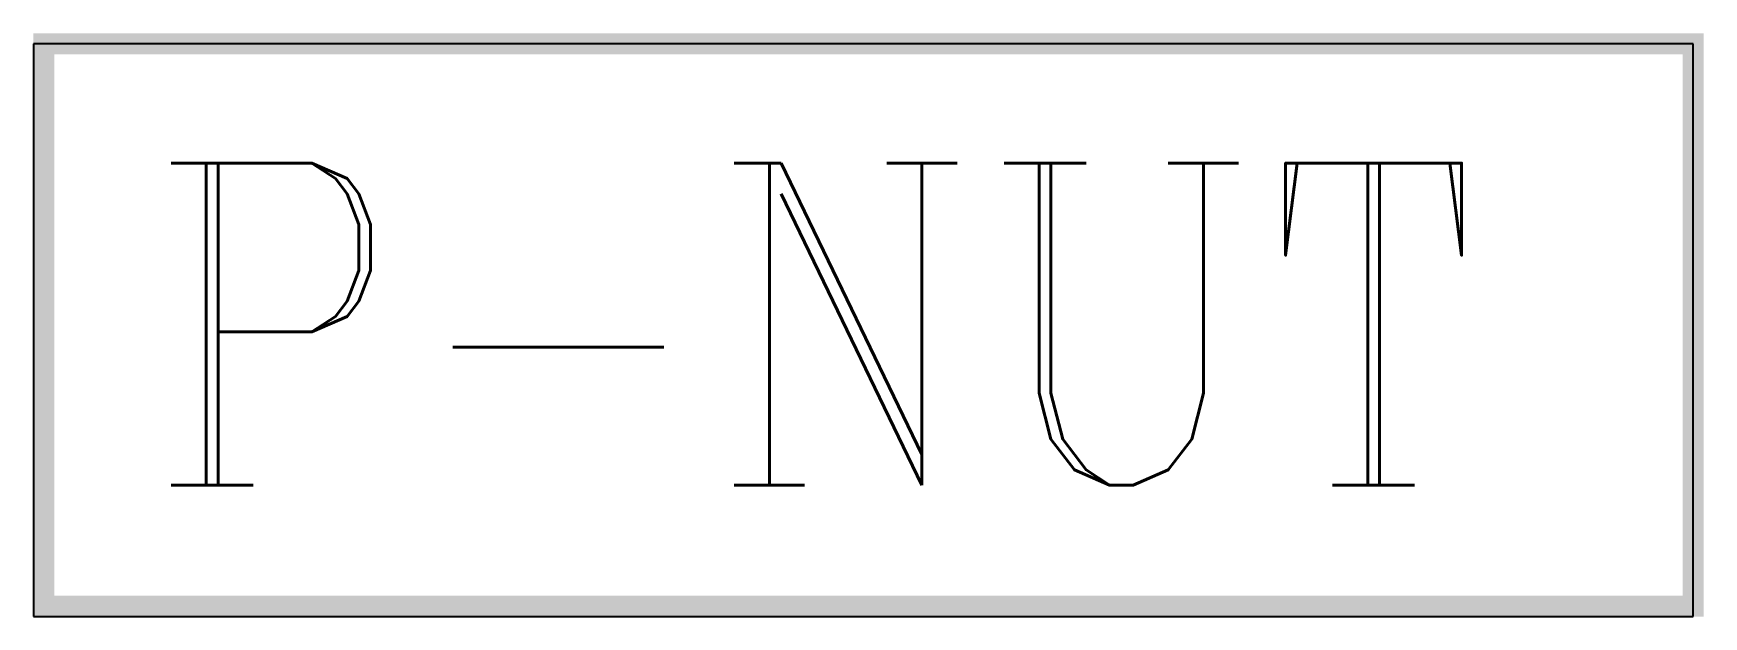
# Model space of a CAD drawing. Header units: inches. Extents: x -22.9 to 36.6, y -10.2 to 10.6.
import ezdxf

# ---------------------------------------------------------------- set-up
doc = ezdxf.new("R2010")
doc.units = ezdxf.units.IN
doc.header["$LTSCALE"] = 48
doc.header["$MEASUREMENT"] = 0
doc.styles.add('SIMPLEX85', font='SIMPLEX.shx', dxfattribs={"width": 0.85})

msp = doc.modelspace()

# ---------------------------------------------------------------- linework, layer by layer
msp.add_line((-22.95, 10.2), (-22.95, -10.2))

# ---------------------------------------------------------------- wipeouts: each hides what was drawn before it
msp.add_wipeout([(-22.575, 10.2), (36.191, 10.2), (36.191, -10.2), (-22.575, -10.2)])

# ---------------------------------------------------------------- next in the draw order: linework, layer by layer
for p, q in [((36.191, 10.2), (-22.95, 10.2)), ((36.191, -10.2), (36.191, 10.2)), ((-22.95, -10.2), (36.191, -10.2))]:
    msp.add_line(p, q)
at = {"linetype": 'Continuous', "const_width": 0.75}
msp.add_lwpolyline([(-22.575, 10.2), (36.191, 10.2), (36.191, -9.825), (-22.575, -9.825)], close=True, dxfattribs=at)

# ---------------------------------------------------------------- next in the draw order: texts
at = {"insert": (-18.878, 5.953), "char_height": 11.475, "width": 31.71563, "attachment_point": 1, "style": 'SIMPLEX85'}
msp.add_mtext('{\\Fcomplex|c0;P-NUT}', dxfattribs=at)

doc.saveas('drawing.dxf')
